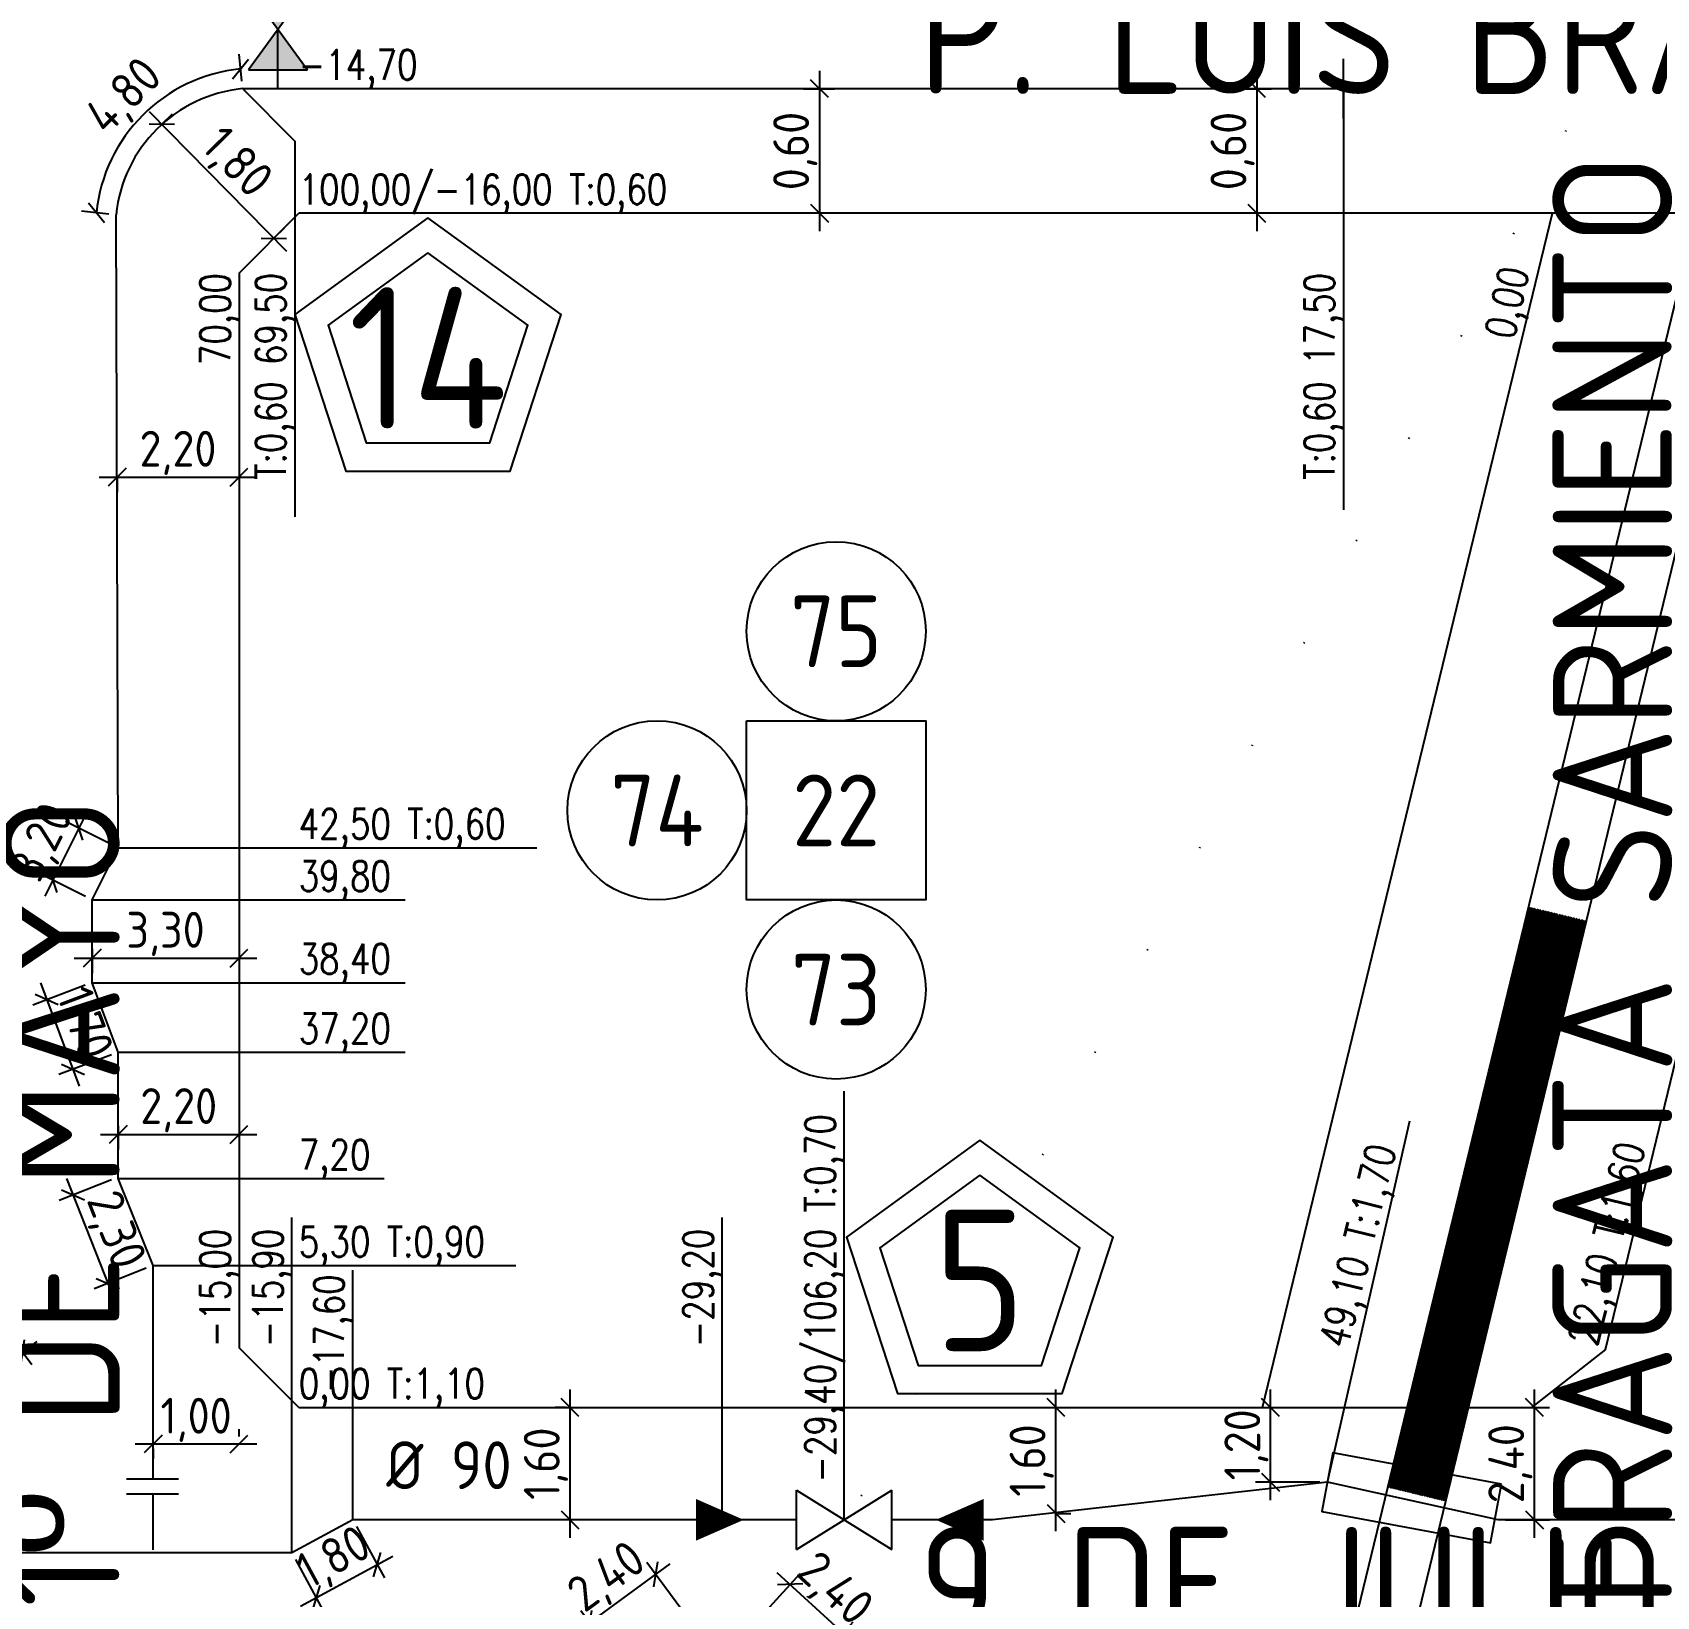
# Model space of a CAD drawing. Extents: x -48 to 13651, y -112 to 3468.
# Drawn here: x 2144.9 to 2280.9, y 1873.3 to 2004.3 of the extents above; entities that cross this region are included whole.
import ezdxf
from ezdxf.enums import TextEntityAlignment as Align

# ---------------------------------------------------------------- set-up
doc = ezdxf.new("R2010")
doc.units = 0
doc.header["$LTSCALE"] = 6
doc.header["$MEASUREMENT"] = 0
doc.linetypes.add('DOT2', pattern=[3.175, 0, -3.175])
doc.linetypes.add('HIDDEN', pattern=[0.375, 0.25, -0.125])
doc.layers.get('0').update_dxf_attribs({"linetype": 'CONTINUOUS'})
doc.layers.get('DEFPOINTS').update_dxf_attribs({"linetype": 'CONTINUOUS'})
for name, color, linetype in [('50', 41, 'CONTINUOUS'), ('63', 171, 'CONTINUOUS'), ('90', 11, 'CONTINUOUS'), ('CAS', 7, 'CONTINUOUS'), ('CAÑERIA SIN CROQUIS', 210, 'HIDDEN'), ('Caño 110mm', 170, 'CONTINUOUS'), ('COTA', 2, 'CONTINUOUS'), ('MANZANAS', 7, 'CONTINUOUS'), ('NUMERO-CROQUIS', 13, 'CONTINUOUS'), ('NUMERO-MANZANA', 4, 'CONTINUOUS'), ('PROGRESIVA', 60, 'CONTINUOUS'), ('RADIO', 4, 'DOT2'), ('REDUCCIONES', 13, 'CONTINUOUS'), ('TXTDIAMETRO', 7, 'CONTINUOUS'), ('VALVULAS', 20, 'CONTINUOUS')]:
    doc.layers.add(name, color=color, linetype=linetype)
doc.layers.add('ATENCION', color=7, linetype='CONTINUOUS', plot=False)
doc.styles.add('ABADIMTCONDE', font='isocp.shx')
doc.styles.add('GEOSLAB703LTBT', font='isocp.shx', dxfattribs={"width": 0.9, "height": 8})
doc.styles.add('ROMANS', font='romans.shx', dxfattribs={"width": 0.8, "height": 2.5})
doc.dimstyles.new('COTA02', dxfattribs={"dimtxt": 3, "dimasz": 1.5, "dimexe": 1.25, "dimexo": 0.625, "dimgap": 0.3, "dimtad": 1, "dimtoh": 1, "dimdsep": 46, "dimlunit": 6, "dimtxsty": 'ABADIMTCONDE', "dimblk1": 'OBLIQUE', "dimblk2": 'OBLIQUE', "dimsah": 1, "dimcen": 2.5, "dimdle": 1.5, "dimclrd": 60, "dimclre": 60, "dimclrt": 256, "dimadec": 0, "dimazin": 0, "dimtfac": 1, "dimtix": 1, "dimtofl": 0, "dimtmove": 0, "dimatfit": 0, "dimldrblk": 'OBLIQUE', "dimfxl": 1, "dimtolj": 1, "dimtzin": 0, "dimarcsym": 0})

# ---------------------------------------------------------------- blocks, each defined once
blk = doc.blocks.new('CUPLARED')
at = {"layer": 'REDUCCIONES'}
blk.add_lwpolyline([(4, 0, 0, 3.5, 0), (0, 0, 3.5, 3.5, 0)], format="xyseb", dxfattribs=at)
blk = doc.blocks.new('_OBLIQUE')
at = {"color": 0, "linetype": 'ByBlock'}
blk.add_line((-0.5, -0.5), (0.5, 0.5), dxfattribs=at)
blk = doc.blocks.new('*D321')
at = {"layer": 'COTA', "color": 60, "lineweight": -2, "transparency": 16777216}
for p, q in [((2230.64, 1878.78), (2230.64, 1890.65)), ((2230.72, 1889.15), (2231.89, 1889.15)), ((2230.76, 1880.28), (2231.89, 1880.28))]:
    blk.add_line(p, q, dxfattribs=at)
at = {"layer": 'DEFPOINTS', "color": 0, "transparency": 16777216}
for p in [(2230.1, 1889.15), (2230.64, 1889.15), (2230.13, 1880.28)]:
    blk.add_point(p, dxfattribs=at)
at = {"layer": 'COTA', "color": 60, "lineweight": -2, "transparency": 16777216, "xscale": 1.5, "yscale": 1.5, "zscale": 1.5}
for p, rotation in [((2230.64, 1889.15), 90), ((2230.64, 1880.28), 270)]:
    blk.add_blockref('_OBLIQUE', p, dxfattribs=dict(at, rotation=rotation))
at = {"layer": 'COTA', "transparency": 16777216, "insert": (2228.61, 1884.71), "char_height": 3, "attachment_point": 5, "rotation": 90, "style": 'ABADIMTCONDE'}
blk.add_mtext('\\A1;1,60', dxfattribs=at)
blk = doc.blocks.new('*D322')
at = {"layer": 'COTA', "color": 60, "lineweight": -2, "transparency": 16777216}
for p, q in [((2248.61, 1881.4), (2248.61, 1890.65)), ((2246.29, 1889.15), (2249.86, 1889.15)), ((2252.74, 1882.9), (2247.36, 1882.9))]:
    blk.add_line(p, q, dxfattribs=at)
at = {"layer": 'DEFPOINTS', "color": 0, "transparency": 16777216}
for p in [(2245.67, 1889.15), (2248.61, 1889.15), (2253.36, 1882.9)]:
    blk.add_point(p, dxfattribs=at)
at = {"layer": 'COTA', "color": 60, "lineweight": -2, "transparency": 16777216, "xscale": 1.5, "yscale": 1.5, "zscale": 1.5}
for p, rotation in [((2248.61, 1889.15), 90), ((2248.61, 1882.9), 270)]:
    blk.add_blockref('_OBLIQUE', p, dxfattribs=dict(at, rotation=rotation))
at = {"layer": 'COTA', "transparency": 16777216, "insert": (2246.59, 1886.02), "char_height": 3, "attachment_point": 5, "rotation": 90, "style": 'ABADIMTCONDE'}
blk.add_mtext('\\A1;1,20', dxfattribs=at)
blk = doc.blocks.new('*D323')
at = {"layer": 'COTA', "color": 60, "lineweight": -2, "transparency": 16777216}
for p, q in [((2270.72, 1878.24), (2270.72, 1890.65)), ((2268.45, 1889.15), (2271.97, 1889.15)), ((2268.29, 1879.74), (2271.97, 1879.74))]:
    blk.add_line(p, q, dxfattribs=at)
at = {"layer": 'DEFPOINTS', "color": 0, "transparency": 16777216}
for p in [(2267.83, 1889.15), (2270.72, 1889.15), (2267.66, 1879.74)]:
    blk.add_point(p, dxfattribs=at)
at = {"layer": 'COTA', "color": 60, "lineweight": -2, "transparency": 16777216, "xscale": 1.5, "yscale": 1.5, "zscale": 1.5}
for p, rotation in [((2270.72, 1889.15), 90), ((2270.72, 1879.74), 270)]:
    blk.add_blockref('_OBLIQUE', p, dxfattribs=dict(at, rotation=rotation))
at = {"layer": 'COTA', "transparency": 16777216, "insert": (2268.69, 1884.44), "char_height": 3, "attachment_point": 5, "rotation": 90, "style": 'ABADIMTCONDE'}
blk.add_mtext('\\A1;2,40', dxfattribs=at)
blk = doc.blocks.new('*D324')
at = {"layer": 'COTA', "color": 60, "lineweight": -2, "transparency": 16777216}
for p, q in [((2154.71, 1997.67), (2166.2, 1985.98)), ((2155.79, 1996.63), (2156.65, 1997.47)), ((2165.18, 1987.08), (2166.04, 1987.93))]:
    blk.add_line(p, q, dxfattribs=at)
at = {"layer": 'DEFPOINTS', "color": 0, "transparency": 16777216}
for p in [(2155.35, 1996.19), (2165.15, 1987.05), (2164.73, 1986.65)]:
    blk.add_point(p, dxfattribs=at)
at = {"layer": 'COTA', "color": 60, "lineweight": -2, "transparency": 16777216, "xscale": 1.5, "yscale": 1.5, "zscale": 1.5}
for p, rotation in [((2155.76, 1996.6), 134.5152941380041), ((2165.15, 1987.05), 314.5152941380041)]:
    blk.add_blockref('_OBLIQUE', p, dxfattribs=dict(at, rotation=rotation))
at = {"layer": 'COTA', "transparency": 16777216, "insert": (2161.9, 1993.25), "char_height": 3, "attachment_point": 5, "rotation": 314.5153, "style": 'ABADIMTCONDE'}
blk.add_mtext('\\A1;1,80', dxfattribs=at)
blk = doc.blocks.new('*D325')
at = {"layer": 'COTA', "color": 60, "lineweight": -2, "transparency": 16777216}
for p, q in [((2162.46, 2000.2), (2162.24, 2002.48)), ((2151.32, 1989.08), (2149.05, 1989.31))]:
    blk.add_line(p, q, dxfattribs=at)
blk.add_arc((2163.68, 1987.84), 13.46, 95.649, 174.2642, dxfattribs=at)
at = {"layer": 'DEFPOINTS', "color": 0, "transparency": 16777216}
for p in [(2156.58, 1999.27), (2162.52, 1999.58), (2151.95, 1989.02), (2163.68, 1987.84)]:
    blk.add_point(p, dxfattribs=at)
at = {"layer": 'COTA', "color": 60, "lineweight": -2, "transparency": 16777216, "xscale": 1.5, "yscale": 1.5, "zscale": 1.5}
for p, rotation in [((2162.36, 2001.23), 5.648950585554429), ((2150.3, 1989.19), 264.2641874293481)]:
    blk.add_blockref('_OBLIQUE', p, dxfattribs=dict(at, rotation=rotation))
at = {"layer": 'COTA', "transparency": 16777216, "insert": (2152.75, 1998.8), "char_height": 3, "attachment_point": 5, "rotation": 44.9566, "style": 'ABADIMTCONDE'}
blk.add_mtext('\\A1;4,80', dxfattribs=at)
blk = doc.blocks.new('*D326')
at = {"layer": 'COTA', "color": 60, "lineweight": -2, "transparency": 16777216}
for p, q in [((2150.52, 1967.05), (2163.73, 1967.05)), ((2152.02, 1967.1), (2152.02, 1965.8)), ((2162.23, 1967.1), (2162.23, 1965.8))]:
    blk.add_line(p, q, dxfattribs=at)
at = {"layer": 'DEFPOINTS', "color": 0, "transparency": 16777216}
for p in [(2152.02, 1967.73), (2162.23, 1967.73), (2162.23, 1967.05)]:
    blk.add_point(p, dxfattribs=at)
at = {"layer": 'COTA', "color": 60, "lineweight": -2, "transparency": 16777216, "xscale": 1.5, "yscale": 1.5, "zscale": 1.5, "rotation": 180}
blk.add_blockref('_OBLIQUE', (2152.02, 1967.05), dxfattribs=at)
at = {"layer": 'COTA', "color": 60, "lineweight": -2, "transparency": 16777216, "xscale": 1.5, "yscale": 1.5, "zscale": 1.5}
blk.add_blockref('_OBLIQUE', (2162.23, 1967.05), dxfattribs=at)
at = {"layer": 'COTA', "transparency": 16777216, "insert": (2157.12, 1969.08), "char_height": 3, "attachment_point": 5, "style": 'ABADIMTCONDE'}
blk.add_mtext('\\A1;2,20', dxfattribs=at)
blk = doc.blocks.new('*D327')
at = {"layer": 'COTA', "color": 60, "lineweight": -2, "transparency": 16777216}
for p, q in [((2149.93, 1927.56), (2149.93, 1925.53)), ((2162.23, 1927.56), (2162.23, 1925.53)), ((2148.43, 1926.78), (2163.73, 1926.78))]:
    blk.add_line(p, q, dxfattribs=at)
at = {"layer": 'DEFPOINTS', "color": 0, "transparency": 16777216}
for p in [(2149.93, 1928.18), (2162.23, 1928.18), (2162.23, 1926.78)]:
    blk.add_point(p, dxfattribs=at)
at = {"layer": 'COTA', "color": 60, "lineweight": -2, "transparency": 16777216, "xscale": 1.5, "yscale": 1.5, "zscale": 1.5, "rotation": 180}
blk.add_blockref('_OBLIQUE', (2149.93, 1926.78), dxfattribs=at)
at = {"layer": 'COTA', "color": 60, "lineweight": -2, "transparency": 16777216, "xscale": 1.5, "yscale": 1.5, "zscale": 1.5}
blk.add_blockref('_OBLIQUE', (2162.23, 1926.78), dxfattribs=at)
at = {"layer": 'COTA', "transparency": 16777216, "insert": (2156.08, 1928.8), "char_height": 3, "attachment_point": 5, "style": 'ABADIMTCONDE'}
blk.add_mtext('\\A1;3,30', dxfattribs=at)
blk = doc.blocks.new('*D328')
at = {"layer": 'COTA', "color": 60, "lineweight": -2, "transparency": 16777216}
for p, q in [((2152.12, 1912.73), (2152.12, 1910.76)), ((2162.23, 1912.73), (2162.23, 1910.76)), ((2150.62, 1912.01), (2163.73, 1912.01))]:
    blk.add_line(p, q, dxfattribs=at)
at = {"layer": 'DEFPOINTS', "color": 0, "transparency": 16777216}
for p in [(2152.12, 1913.36), (2162.23, 1913.36), (2162.23, 1912.01)]:
    blk.add_point(p, dxfattribs=at)
at = {"layer": 'COTA', "color": 60, "lineweight": -2, "transparency": 16777216, "xscale": 1.5, "yscale": 1.5, "zscale": 1.5, "rotation": 180}
blk.add_blockref('_OBLIQUE', (2152.12, 1912.01), dxfattribs=at)
at = {"layer": 'COTA', "color": 60, "lineweight": -2, "transparency": 16777216, "xscale": 1.5, "yscale": 1.5, "zscale": 1.5}
blk.add_blockref('_OBLIQUE', (2162.23, 1912.01), dxfattribs=at)
at = {"layer": 'COTA', "transparency": 16777216, "insert": (2157.18, 1914.04), "char_height": 3, "attachment_point": 5, "style": 'ABADIMTCONDE'}
blk.add_mtext('\\A1;2,20', dxfattribs=at)
blk = doc.blocks.new('*D329')
at = {"layer": 'COTA', "color": 60, "lineweight": -2, "transparency": 16777216}
for p, q in [((2162.23, 1886.71), (2162.23, 1887.34)), ((2153.54, 1886.09), (2163.73, 1886.09)), ((2155.04, 1885.69), (2155.04, 1884.84))]:
    blk.add_line(p, q, dxfattribs=at)
at = {"layer": 'DEFPOINTS', "color": 0, "transparency": 16777216}
for p in [(2155.04, 1886.32), (2162.23, 1886.09), (2162.23, 1886.09)]:
    blk.add_point(p, dxfattribs=at)
at = {"layer": 'COTA', "color": 60, "lineweight": -2, "transparency": 16777216, "xscale": 1.5, "yscale": 1.5, "zscale": 1.5, "rotation": 180}
blk.add_blockref('_OBLIQUE', (2155.04, 1886.09), dxfattribs=at)
at = {"layer": 'COTA', "color": 60, "lineweight": -2, "transparency": 16777216, "xscale": 1.5, "yscale": 1.5, "zscale": 1.5}
blk.add_blockref('_OBLIQUE', (2162.23, 1886.09), dxfattribs=at)
at = {"layer": 'COTA', "transparency": 16777216, "insert": (2158.64, 1888.11), "char_height": 3, "attachment_point": 5, "style": 'ABADIMTCONDE'}
blk.add_mtext('\\A1;1,00', dxfattribs=at)
blk = doc.blocks.new('*D330')
at = {"layer": 'COTA', "color": 60, "lineweight": -2, "transparency": 16777216}
for p, q in [((2149.5, 1939.01), (2145.97, 1931.95)), ((2151.56, 1936.3), (2147.71, 1938.23)), ((2149.37, 1931.93), (2145.52, 1933.85))]:
    blk.add_line(p, q, dxfattribs=at)
at = {"layer": 'DEFPOINTS', "color": 0, "transparency": 16777216}
for p in [(2152.12, 1936.02), (2146.64, 1933.29), (2149.93, 1931.65)]:
    blk.add_point(p, dxfattribs=at)
at = {"layer": 'COTA', "color": 60, "lineweight": -2, "transparency": 16777216, "xscale": 1.5, "yscale": 1.5, "zscale": 1.5}
for p, rotation in [((2148.83, 1937.67), 63.40057499952695), ((2146.64, 1933.29), 243.4005749995269)]:
    blk.add_blockref('_OBLIQUE', p, dxfattribs=dict(at, rotation=rotation))
at = {"layer": 'COTA', "transparency": 16777216, "insert": (2145.93, 1936.39), "char_height": 3, "attachment_point": 5, "rotation": 63.4006, "style": 'ABADIMTCONDE'}
blk.add_mtext('\\A1;3,20', dxfattribs=at)
blk = doc.blocks.new('*D331')
at = {"layer": 'COTA', "color": 60, "lineweight": -2, "transparency": 16777216}
for p, q in [((2149.34, 1924.5), (2144.96, 1922.85)), ((2145.6, 1924.7), (2148.85, 1916.06)), ((2151.54, 1918.67), (2147.15, 1917.02))]:
    blk.add_line(p, q, dxfattribs=at)
at = {"layer": 'DEFPOINTS', "color": 0, "transparency": 16777216}
for p in [(2149.93, 1924.72), (2152.12, 1918.89), (2148.32, 1917.46)]:
    blk.add_point(p, dxfattribs=at)
at = {"layer": 'COTA', "color": 60, "lineweight": -2, "transparency": 16777216, "xscale": 1.5, "yscale": 1.5, "zscale": 1.5}
for p, rotation in [((2146.13, 1923.29), 110.5843009292536), ((2148.32, 1917.46), 290.5843009292536)]:
    blk.add_blockref('_OBLIQUE', p, dxfattribs=dict(at, rotation=rotation))
at = {"layer": 'COTA', "transparency": 16777216, "insert": (2149.06, 1921.23), "char_height": 3, "attachment_point": 5, "rotation": 290.5843, "style": 'ABADIMTCONDE'}
blk.add_mtext('\\A1;1,70', dxfattribs=at)
blk = doc.blocks.new('*D332')
at = {"layer": 'COTA', "color": 60, "lineweight": -2, "transparency": 16777216}
for p, q in [((2151.54, 1908.2), (2147.17, 1906.47)), ((2147.78, 1908.33), (2151.8, 1898.14)), ((2154.46, 1900.8), (2150.09, 1899.07))]:
    blk.add_line(p, q, dxfattribs=at)
at = {"layer": 'DEFPOINTS', "color": 0, "transparency": 16777216}
for p in [(2152.12, 1908.43), (2155.04, 1901.03), (2151.25, 1899.53)]:
    blk.add_point(p, dxfattribs=at)
at = {"layer": 'COTA', "color": 60, "lineweight": -2, "transparency": 16777216, "xscale": 1.5, "yscale": 1.5, "zscale": 1.5}
for p, rotation in [((2148.33, 1906.93), 111.5373336462192), ((2151.25, 1899.53), 291.5373336462191)]:
    blk.add_blockref('_OBLIQUE', p, dxfattribs=dict(at, rotation=rotation))
at = {"layer": 'COTA', "transparency": 16777216, "insert": (2151.7, 1903.92), "char_height": 3, "attachment_point": 5, "rotation": 291.5373, "style": 'ABADIMTCONDE'}
blk.add_mtext('\\A1;2,30', dxfattribs=at)
blk = doc.blocks.new('*D333')
at = {"layer": 'COTA', "color": 60, "lineweight": -2, "transparency": 16777216}
for p, q in [((2210.84, 2001.08), (2210.84, 1987.65)), ((2209.51, 1999.58), (2212.09, 1999.58)), ((2210.21, 1989.15), (2209.59, 1989.15))]:
    blk.add_line(p, q, dxfattribs=at)
at = {"layer": 'DEFPOINTS', "color": 0, "transparency": 16777216}
for p in [(2208.89, 1999.58), (2210.84, 1989.15), (2210.84, 1989.15)]:
    blk.add_point(p, dxfattribs=at)
at = {"layer": 'COTA', "color": 60, "lineweight": -2, "transparency": 16777216, "xscale": 1.5, "yscale": 1.5, "zscale": 1.5}
for p, rotation in [((2210.84, 1999.58), 90), ((2210.84, 1989.15), 270)]:
    blk.add_blockref('_OBLIQUE', p, dxfattribs=dict(at, rotation=rotation))
at = {"layer": 'COTA', "transparency": 16777216, "insert": (2208.81, 1994.36), "char_height": 3, "attachment_point": 5, "rotation": 90, "style": 'ABADIMTCONDE'}
blk.add_mtext('\\A1;0,60', dxfattribs=at)
blk = doc.blocks.new('*D340')
at = {"layer": 'COTA', "color": 60, "lineweight": -2, "transparency": 16777216}
for p, q in [((2172.06, 1879.19), (2174.4, 1874.89)), ((2167.37, 1872.5), (2175.12, 1876.71)), ((2166.95, 1876.42), (2169.28, 1872.12))]:
    blk.add_line(p, q, dxfattribs=at)
at = {"layer": 'DEFPOINTS', "color": 0, "transparency": 16777216}
for p in [(2171.76, 1879.74), (2166.65, 1876.97), (2173.8, 1875.99)]:
    blk.add_point(p, dxfattribs=at)
at = {"layer": 'COTA', "color": 60, "lineweight": -2, "transparency": 16777216, "xscale": 1.5, "yscale": 1.5, "zscale": 1.5}
for p, rotation in [((2173.8, 1875.99), 28.49024332480307), ((2168.69, 1873.22), 208.4902433248031)]:
    blk.add_blockref('_OBLIQUE', p, dxfattribs=dict(at, rotation=rotation))
at = {"layer": 'COTA', "transparency": 16777216, "insert": (2170.28, 1876.38), "char_height": 3, "attachment_point": 5, "rotation": 28.4902, "style": 'ABADIMTCONDE'}
blk.add_mtext('\\A1;1,80', dxfattribs=at)
blk = doc.blocks.new('*D353')
at = {"layer": 'COTA', "color": 60, "lineweight": -2, "transparency": 16777216}
for p, q in [((2141.66, 1897.02), (2144.87, 1892.76)), ((2145.31, 1894.66), (2131.79, 1884.48)), ((2130.53, 1888.65), (2133.74, 1884.38))]:
    blk.add_line(p, q, dxfattribs=at)
at = {"layer": 'DEFPOINTS', "color": 0, "transparency": 16777216}
for p in [(2141.28, 1897.52), (2130.15, 1889.15), (2132.99, 1885.38)]:
    blk.add_point(p, dxfattribs=at)
at = {"layer": 'COTA', "color": 60, "lineweight": -2, "transparency": 16777216, "xscale": 1.5, "yscale": 1.5, "zscale": 1.5}
for p, rotation in [((2144.12, 1893.76), 36.96372825846124), ((2132.99, 1885.38), 216.9637282584613)]:
    blk.add_blockref('_OBLIQUE', p, dxfattribs=dict(at, rotation=rotation))
at = {"layer": 'COTA', "transparency": 16777216, "insert": (2137.4, 1891.23), "char_height": 3, "attachment_point": 5, "rotation": 36.9637, "style": 'ABADIMTCONDE'}
blk.add_mtext('\\A1;5,60', dxfattribs=at)
blk = doc.blocks.new('*D460')
at = {"layer": 'COTA', "color": 60, "lineweight": -2, "transparency": 16777216}
for p, q in [((2190.37, 1870.23), (2198.34, 1876.06)), ((2199.32, 1872.19), (2196.39, 1876.18)), ((2193.77, 1868.13), (2190.85, 1872.12))]:
    blk.add_line(p, q, dxfattribs=at)
at = {"layer": 'DEFPOINTS', "color": 0, "transparency": 16777216}
for p in [(2197.13, 1875.17), (2199.69, 1871.69), (2194.14, 1867.62)]:
    blk.add_point(p, dxfattribs=at)
at = {"layer": 'COTA', "color": 60, "lineweight": -2, "transparency": 16777216, "xscale": 1.5, "yscale": 1.5, "zscale": 1.5}
for p, rotation in [((2197.13, 1875.17), 36.21283095007959), ((2191.58, 1871.11), 216.2128309500796)]:
    blk.add_blockref('_OBLIQUE', p, dxfattribs=dict(at, rotation=rotation))
at = {"layer": 'COTA', "transparency": 16777216, "insert": (2193.16, 1874.78), "char_height": 3, "attachment_point": 5, "rotation": 36.2128, "style": 'ABADIMTCONDE'}
blk.add_mtext('\\A1;2,40', dxfattribs=at)
blk = doc.blocks.new('*D461')
at = {"layer": 'COTA', "color": 60, "lineweight": -2, "transparency": 16777216}
for p, q in [((2207.28, 1875.34), (2213.93, 1869.25)), ((2206.39, 1872.15), (2209.23, 1875.25)), ((2210.83, 1868.08), (2213.67, 1871.19))]:
    blk.add_line(p, q, dxfattribs=at)
at = {"layer": 'DEFPOINTS', "color": 0, "transparency": 16777216}
for p in [(2205.97, 1871.69), (2212.83, 1870.27), (2210.41, 1867.62)]:
    blk.add_point(p, dxfattribs=at)
at = {"layer": 'COTA', "color": 60, "lineweight": -2, "transparency": 16777216, "xscale": 1.5, "yscale": 1.5, "zscale": 1.5}
for p, rotation in [((2208.39, 1874.33), 137.5324139248793), ((2212.83, 1870.27), 317.5324139248792)]:
    blk.add_blockref('_OBLIQUE', p, dxfattribs=dict(at, rotation=rotation))
at = {"layer": 'COTA', "transparency": 16777216, "insert": (2211.98, 1873.79), "char_height": 3, "attachment_point": 5, "rotation": 317.5324, "style": 'ABADIMTCONDE'}
blk.add_mtext('\\A1;2,40', dxfattribs=at)
blk = doc.blocks.new('*D1078')
at = {"layer": 'COTA', "color": 60, "lineweight": -2, "transparency": 16777216}
for p, q in [((2189.95, 1878.24), (2189.95, 1890.65)), ((2189.62, 1889.15), (2188.7, 1889.15)), ((2189.62, 1879.74), (2188.7, 1879.74))]:
    blk.add_line(p, q, dxfattribs=at)
at = {"layer": 'DEFPOINTS', "color": 0, "transparency": 16777216}
for p in [(2189.95, 1889.15), (2190.25, 1889.15), (2190.25, 1879.74)]:
    blk.add_point(p, dxfattribs=at)
at = {"layer": 'COTA', "color": 60, "lineweight": -2, "transparency": 16777216, "xscale": 1.5, "yscale": 1.5, "zscale": 1.5}
for p, rotation in [((2189.95, 1889.15), 90), ((2189.95, 1879.74), 270)]:
    blk.add_blockref('_OBLIQUE', p, dxfattribs=dict(at, rotation=rotation))
at = {"layer": 'COTA', "transparency": 16777216, "insert": (2187.93, 1884.44), "char_height": 3, "attachment_point": 5, "rotation": 90, "style": 'ABADIMTCONDE'}
blk.add_mtext('\\A1;1,60', dxfattribs=at)
blk = doc.blocks.new('Ø90')
at = {"layer": 'TXTDIAMETRO', "color": 7, "ltscale": 0.1, "style": 'ABADIMTCONDE'}
blk.add_text('Ø 90', height=4, dxfattribs=at).set_placement((0, 0), align=Align.MIDDLE)
blk = doc.blocks.new('*D1728')
at = {"layer": 'COTA', "color": 60, "lineweight": -2, "transparency": 16777216}
for p, q in [((2247.45, 2001.08), (2247.45, 1987.65)), ((2246.12, 1999.58), (2248.7, 1999.58)), ((2246.83, 1989.15), (2246.2, 1989.15))]:
    blk.add_line(p, q, dxfattribs=at)
at = {"layer": 'DEFPOINTS', "color": 0, "transparency": 16777216}
for p in [(2245.5, 1999.58), (2247.45, 1989.15), (2247.45, 1989.15)]:
    blk.add_point(p, dxfattribs=at)
at = {"layer": 'COTA', "color": 60, "lineweight": -2, "transparency": 16777216, "xscale": 1.5, "yscale": 1.5, "zscale": 1.5}
for p, rotation in [((2247.45, 1999.58), 90), ((2247.45, 1989.15), 270)]:
    blk.add_blockref('_OBLIQUE', p, dxfattribs=dict(at, rotation=rotation))
at = {"layer": 'COTA', "transparency": 16777216, "insert": (2245.43, 1994.36), "char_height": 3, "attachment_point": 5, "rotation": 90, "style": 'ABADIMTCONDE'}
blk.add_mtext('\\A1;0,60', dxfattribs=at)
blk = doc.blocks.new('VALV')
at = {"layer": 'VALVULAS'}
h = blk.add_hatch(color=256, dxfattribs=at)
h.paths.add_polyline_path([(-2.48, 3.4), (0, 0), (2.48, 3.4)])
h.paths.add_polyline_path([(0, 0), (-2.48, -3.4), (2.48, -3.4)])
for p, q in [((-2.48, 3.4), (2.48, 3.4)), ((-2.48, 3.4), (2.48, -3.4)), ((2.48, 3.4), (-2.48, -3.4)), ((-2.48, -3.4), (2.48, -3.4))]:
    blk.add_line(p, q, dxfattribs=at)

msp = doc.modelspace()

# ---------------------------------------------------------------- hatches: boundary and pattern name
at = {"layer": 'MANZANAS', "ltscale": 0.1}
h = msp.add_hatch(dxfattribs=at)
h.set_pattern_fill('ANSI37', color=256, style=0)
h.paths.add_polyline_path([(2275.069, 1929.892), (2270.21, 1931.071), (2258.422, 1882.48), (2263.281, 1881.301)])
h.paths.add_polyline_path([(2251.493, 1832.711), (2246.634, 1833.89), (2234.846, 1785.299), (2239.705, 1784.12)])

# ---------------------------------------------------------------- linework, layer by layer
at = {"layer": '50', "ltscale": 0.1}
for p, q in [((2162.522, 1999.583), (2165.493, 1999.583)), ((2165.493, 1999.583), (2254.705, 1999.583)), ((2152.12, 1936.02), (2151.946, 1989.022)), ((2149.93, 1931.646), (2152.12, 1936.02)), ((2149.93, 1924.72), (2149.93, 1931.646)), ((2152.12, 1918.887), (2149.93, 1924.72)), ((2152.12, 1908.316), (2152.12, 1918.887)), ((2155.041, 1901.025), (2152.12, 1908.316)), ((2155.041, 1883.175), (2155.041, 1901.025))]:
    msp.add_line(p, q, dxfattribs=at)
msp.add_arc((2163.683, 1987.843), 11.797, 95.64895, 174.26419, dxfattribs=at)
at = {"layer": '63', "ltscale": 0.1}
for p, q in [((2155.041, 1877.232), (2155.041, 1881.912)), ((2208.9, 1879.74), (2202.681, 1879.74)), ((2223.214, 1879.74), (2216.907, 1879.74))]:
    msp.add_line(p, q, dxfattribs=at)
at = {"layer": '90', "ltscale": 0.1}
for p, q in [((2253.364, 1882.904), (2225.316, 1879.74)), ((2267.665, 1879.74), (2253.364, 1882.904)), ((2171.765, 1879.74), (2166.654, 1876.967)), ((2202.681, 1879.74), (2171.765, 1879.74)), ((2225.316, 1879.74), (2223.214, 1879.74)), ((2295.046, 1879.74), (2267.665, 1879.74)), ((2166.654, 1876.967), (2122.148, 1876.967))]:
    msp.add_line(p, q, dxfattribs=at)
at = {"layer": 'CAS', "ltscale": 0.1}
msp.add_line((2254.705, 1997.083), (2254.705, 2002.083), dxfattribs=at)
at = {"layer": 'Caño 110mm', "ltscale": 0.1}
msp.add_line((2165.493, 1999.59), (2165.493, 2004.569), dxfattribs=at)
at = {"layer": 'COTA', "color": 13}
msp.add_lwpolyline([(2267.95, 1882.718), (2253.822, 1885.358), (2252.905, 1880.451), (2267.034, 1877.811)], close=True, dxfattribs=at)
at = {"layer": 'MANZANAS', "ltscale": 0.1}
msp.add_line((1783.46, -75.287), (2599.685, 3289.145), dxfattribs=at)
at = {"layer": 'MANZANAS'}
for p, q in [((1788.605, -75.287), (2604.83, 3289.145)), ((2162.234, 1984.145), (2167.234, 1989.145)), ((2284.3, 1989.145), (2167.234, 1989.145)), ((2247.944, 1889.145), (2272.205, 1989.145)), ((2162.234, 1984.145), (2162.234, 1894.145)), ((2276.653, 1894.004), (2298.556, 1984.286)), ((2167.234, 1889.145), (2162.234, 1894.145)), ((2276.653, 1894.004), (2270.474, 1889.145)), ((2167.234, 1889.145), (2260.039, 1889.145)), ((2265.184, 1889.145), (2270.474, 1889.145))]:
    msp.add_line(p, q, dxfattribs=at)
at = {"layer": 'NUMERO-CROQUIS'}
for centre in [(2212.234, 1954.145), (2197.234, 1939.145), (2212.234, 1924.145)]:
    msp.add_circle(centre, 7.5, dxfattribs=at)
at = {"layer": 'NUMERO-MANZANA'}
msp.add_lwpolyline([(2204.734, 1946.645), (2219.734, 1946.645), (2219.734, 1931.645), (2204.734, 1931.645)], close=True, dxfattribs=at)
at = {"layer": 'PROGRESIVA'}
for p, q in [((2162.522, 1999.583), (2166.895, 1995.178)), ((2254.705, 1999.583), (2254.705, 1964.304)), ((2166.895, 1995.178), (2166.895, 1963.716)), ((2152.12, 1936.02), (2187.181, 1936.02)), ((2149.93, 1931.646), (2176.148, 1931.646)), ((2149.93, 1924.72), (2176.148, 1924.72)), ((2152.12, 1918.887), (2176.148, 1918.887)), ((2212.903, 1879.74), (2212.903, 1915.648)), ((2253.364, 1882.904), (2260.262, 1913.149)), ((2152.12, 1908.316), (2174.383, 1908.316)), ((2166.654, 1876.967), (2166.654, 1905.053)), ((2202.681, 1879.74), (2202.681, 1905.053)), ((2155.041, 1901.025), (2185.416, 1901.025)), ((2171.765, 1879.74), (2171.765, 1900.641))]:
    msp.add_line(p, q, dxfattribs=at)
at = {"layer": 'RADIO', "ltscale": 0.5}
for p, q in [((2277.724, 2004.644), (2228.563, 1908.396)), ((2218.916, 1890.305), (2209.738, 1873.094))]:
    msp.add_line(p, q, dxfattribs=at)
at = {"layer": 'REDUCCIONES', "ltscale": 0.1}
for p, q in [((2152.8, 1883.16), (2157.174, 1883.16)), ((2152.8, 1881.912), (2157.174, 1881.912))]:
    msp.add_line(p, q, dxfattribs=at)
at = {"layer": 'VALVULAS'}
for p, q in [((2208.9, 1877.258), (2208.9, 1882.223)), ((2208.9, 1877.258), (2216.907, 1882.223)), ((2208.9, 1882.223), (2216.907, 1877.258)), ((2216.907, 1877.258), (2216.907, 1882.223))]:
    msp.add_line(p, q, dxfattribs=at)
for points in [[(2178.055, 1988.774), (2166.902, 1980.671), (2171.162, 1967.56), (2184.948, 1967.56), (2189.208, 1980.671)], [(2178.055, 1985.842), (2169.691, 1979.765), (2172.886, 1969.931), (2183.225, 1969.931), (2186.42, 1979.765)], [(2224.264, 1911.519), (2213.111, 1903.416), (2217.371, 1890.305), (2231.157, 1890.305), (2235.417, 1903.416)], [(2224.264, 1908.588), (2215.9, 1902.51), (2219.095, 1892.677), (2229.434, 1892.677), (2232.629, 1902.51)]]:
    msp.add_lwpolyline(points, close=True, dxfattribs=at)

# ---------------------------------------------------------------- block references
at = {"layer": 'CAÑERIA SIN CROQUIS', "ltscale": 0.1}
msp.add_blockref('CUPLARED', (2200.491, 1879.74), dxfattribs=at)
at = {"layer": 'CAÑERIA SIN CROQUIS', "ltscale": 0.1, "rotation": 180}
msp.add_blockref('CUPLARED', (2224.586, 1879.74), dxfattribs=at)
at = {"layer": 'COTA'}
msp.add_blockref('Ø90', (2179.816, 1884.321), dxfattribs=at)
at = {"layer": 'RADIO'}
msp.add_blockref('VALV', (2165.493, 2004.569), dxfattribs=at)

# ---------------------------------------------------------------- texts
at = {"layer": 'ATENCION', "style": 'GEOSLAB703LTBT'}
for s, p in [('P. LUIS BRADY', (2219.141, 2004.145)), ('9 DE JULIO', (2219.141, 1874.145))]:
    msp.add_text(s, height=10, dxfattribs=at).set_placement(p, align=Align.MIDDLE_LEFT)
for s, p in [('FRAGATA SARMIENTO', (2277.234, 1872.415)), ('1º DE MAYO', (2147.234, 1872.415))]:
    msp.add_text(s, height=10, rotation=90, dxfattribs=at).set_placement(p, align=Align.MIDDLE_LEFT)
at = {"layer": 'NUMERO-CROQUIS', "style": 'GEOSLAB703LTBT'}
for s, p in [('75', (2212.234, 1954.145)), ('74', (2197.234, 1939.145)), ('73', (2212.234, 1924.145))]:
    msp.add_text(s, height=6, dxfattribs=at).set_placement(p, align=Align.MIDDLE)
at = {"layer": 'NUMERO-MANZANA', "style": 'GEOSLAB703LTBT'}
msp.add_text('22', height=6, dxfattribs=at).set_placement((2212.234, 1939.145), align=Align.MIDDLE)
at = {"layer": 'PROGRESIVA', "style": 'ROMANS', "width": 0.8}
for s, p in [('-14,70', (2167.234, 1999.583)), ('100,00/-16,00 T:0,60', (2167.234, 1989.145)), ('42,50 T:0,60', (2167.234, 1936.02)), ('39,80', (2167.234, 1931.646)), ('38,40', (2167.234, 1924.72)), ('37,20', (2167.234, 1918.887)), ('7,20', (2167.234, 1908.316)), ('5,30 T:0,90', (2167.234, 1901.025)), ('0,00 T:1,10', (2167.234, 1889.145))]:
    msp.add_text(s, height=2.5, dxfattribs=at).set_placement(p, align=Align.BOTTOM_LEFT)
for s, rotation, p in [('0,00', 77.55854, (2270.999, 1984.174)), ('70,00', 90, (2162.234, 1984.145)), ('T:0,60 69,50', 90, (2166.895, 1984.152)), ('T:0,60 17,50', 90, (2254.705, 1984.152))]:
    msp.add_text(s, height=2.5, rotation=rotation, dxfattribs=at).set_placement(p, align=Align.BOTTOM_RIGHT)
for s, rotation, p in [('-29,40/106,20 T:0,70', 90, (2212.903, 1882.853)), ('49,10 T:1,70', 76.36327, (2255.8, 1893.818)), ('22,10 T:1,60', 76.36327, (2276.653, 1894.004)), ('-15,00', 90, (2162.234, 1894.184)), ('-15,90', 90, (2166.654, 1894.184)), ('-29,20', 90, (2202.681, 1894.184)), ('-17,60', 90, (2171.765, 1890.351))]:
    msp.add_text(s, height=2.5, rotation=rotation, dxfattribs=at).set_placement(p, align=Align.BOTTOM_LEFT)
at = {"layer": 'VALVULAS', "style": 'GEOSLAB703LTBT'}
for s, height, p in [('14', 11.8591, (2178.055, 1977.047)), ('5', 11.859, (2224.264, 1899.792))]:
    msp.add_text(s, height=height, dxfattribs=at).set_placement(p, align=Align.MIDDLE)

# ---------------------------------------------------------------- dimensions: what is measured, and where the dimension line sits
at = {"layer": 'COTA'}
dim = msp.add_angular_dim_3p(base=(2156.582, 1999.272), center=(2163.683, 1987.843), p1=(2162.522, 1999.583), p2=(2151.946, 1989.022), text='4,80', dimstyle='COTA02', override={"dimadec": 4}, dxfattribs=at)
dim.commit()
dim.dimension.update_dxf_attribs({"geometry": '*D325', "text_midpoint": (2152.746, 1998.798)})
for base, p1, p2, text, picture, middle in [((2210.84, 1989.145), (2208.886, 1999.583), (2210.84, 1989.145), '0,60', '*D333', (2208.815, 1994.364)), ((2247.453, 1989.145), (2245.499, 1999.583), (2247.453, 1989.145), '0,60', '*D1728', (2245.428, 1994.364)), ((2230.639, 1889.145), (2230.132, 1880.284), (2230.095, 1889.145), '1,60', '*D321', (2228.614, 1884.715)), ((2270.716, 1889.145), (2267.665, 1879.74), (2267.829, 1889.145), '2,40', '*D323', (2268.69, 1884.443))]:
    dim = msp.add_linear_dim(base=base, p1=p1, p2=p2, angle=90, text=text, dimstyle='COTA02', dxfattribs=at)
    dim.commit()
    dim.dimension.update_dxf_attribs({"geometry": picture, "text_midpoint": middle})
dim = msp.add_aligned_dim(p1=(2155.348, 1996.191), p2=(2164.734, 1986.645), distance=0.581, text='1,80', dimstyle='COTA02', dxfattribs=at)
dim.commit()
dim.dimension.update_dxf_attribs({"geometry": '*D324', "text_midpoint": (2161.899, 1993.245)})
for base, p1, p2, text, picture, middle in [((2162.234, 1967.053), (2152.016, 1967.729), (2162.234, 1967.729), '2,20', '*D326', (2157.125, 1969.079)), ((2162.234, 1926.776), (2149.93, 1928.183), (2162.234, 1928.183), '3,30', '*D327', (2156.082, 1928.801)), ((2162.234, 1912.01), (2152.12, 1913.36), (2162.234, 1913.36), '2,20', '*D328', (2157.177, 1914.035)), ((2162.234, 1886.088), (2155.041, 1886.317), (2162.234, 1886.088), '1,00', '*D329', (2158.637, 1888.113))]:
    dim = msp.add_linear_dim(base=base, p1=p1, p2=p2, text=text, dimstyle='COTA02', dxfattribs=at)
    dim.commit()
    dim.dimension.update_dxf_attribs({"geometry": picture, "text_midpoint": middle})
for base, p1, p2, angle, text, picture, middle, dimtype in [((2146.642, 1933.292), (2152.12, 1936.02), (2149.93, 1931.646), 243.40057, '3,20', '*D330', (2147.737, 1935.479), 161), ((2148.318, 1917.46), (2149.93, 1924.72), (2152.12, 1918.887), 290.5843, '1,70', '*D331', (2147.168, 1920.523), 161), ((2151.254, 1899.531), (2152.12, 1908.426), (2155.041, 1901.025), 291.53733, '2,30', '*D332', (2149.816, 1903.175), 161), ((2132.986, 1885.379), (2141.282, 1897.521), (2130.152, 1889.145), 216.96373, '5,60', '*D353', (2138.614, 1889.615), 161), ((2248.612, 1889.145), (2253.364, 1882.904), (2245.67, 1889.145), 90, '1,20', '*D322', (2248.612, 1886.025), 160), ((2173.799, 1875.991), (2166.654, 1876.967), (2171.765, 1879.74), 28.49024, '1,80', '*D340', (2171.244, 1874.604), 161), ((2197.131, 1875.173), (2194.139, 1867.624), (2199.685, 1871.685), 36.21283, '2,40', '*D460', (2194.358, 1873.142), 161), ((2212.827, 1870.266), (2205.972, 1871.685), (2210.409, 1867.624), 317.53241, '2,40', '*D461', (2210.609, 1872.296), 161)]:
    dim = msp.add_linear_dim(base=base, p1=p1, p2=p2, angle=angle, text=text, dimstyle='COTA02', dxfattribs=at)
    dim.commit()
    dim.dimension.update_dxf_attribs({"geometry": picture, "text_midpoint": middle, "dimtype": dimtype})
at = {"layer": 'COTA', "color": 12}
dim = msp.add_linear_dim(base=(2189.954, 1889.145), p1=(2190.248, 1879.74), p2=(2190.248, 1889.145), angle=90, text='1,60', dimstyle='COTA02', dxfattribs=at)
dim.commit()
dim.dimension.update_dxf_attribs({"geometry": '*D1078', "text_midpoint": (2187.929, 1884.443)})

doc.saveas('drawing.dxf')
